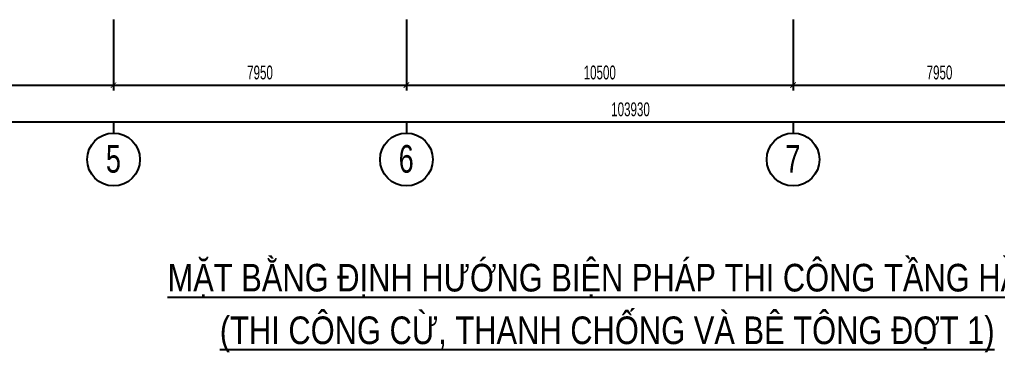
# Model space of a CAD drawing. Extents: x 71 to 3057337, y -14 to 345257.
# Drawn here: x 2958551 to 2985102, y 260644 to 269678 of the extents above; entities that cross this region are included whole.
import ezdxf
from ezdxf.enums import TextEntityAlignment as Align

# ---------------------------------------------------------------- set-up
doc = ezdxf.new("R2010")
doc.units = 0
doc.header["$LTSCALE"] = 1000
doc.header["$MEASUREMENT"] = 0
doc.header["$PDMODE"] = 3
doc.layers.get('0').update_dxf_attribs({"linetype": 'CONTINUOUS'})
doc.layers.get('Defpoints').update_dxf_attribs({"linetype": 'CONTINUOUS'})
for name, color, linetype in [('12CHI', 1, 'CONTINUOUS'), ('CDC.02.DIM', 1, 'CONTINUOUS'), ('CDC.16.BIGTEXT', 6, 'CONTINUOUS')]:
    doc.layers.add(name, color=color, linetype=linetype)
doc.styles.add('ARIAL', font='arial.ttf', dxfattribs={"width": 0.6})
doc.dimstyles.new('D150', dxfattribs={"dimscale": 150, "dimtxt": 2.5, "dimasz": 1, "dimexe": 1, "dimexo": 0, "dimgap": 1, "dimtad": 1, "dimdec": 0, "dimdsep": 46, "dimtxsty": 'ARIAL', "dimblk": 'ARCHTICK', "dimcen": 1, "dimdle": 1, "dimclrd": 1, "dimclre": 1, "dimclrt": 2, "dimadec": 0, "dimazin": 0, "dimtfac": 0.00072, "dimtdec": 0, "dimtix": 1, "dimtmove": 2, "dimatfit": 3, "dimldrblk": 'ARCHTICK', "dimfxl": 1, "dimtolj": 1, "dimlwd": -1, "dimlwe": -1, "dimarcsym": 0})

# ---------------------------------------------------------------- blocks, each defined once
blk = doc.blocks.new('_ARCHTICK')
at = {"color": 0, "linetype": 'ByBlock', "const_width": 0.15}
blk.add_lwpolyline([(-0.5, -0.5), (0.5, 0.5)], dxfattribs=at)
blk = doc.blocks.new('*D282')
at = {"layer": 'CDC.02.DIM', "color": 1, "transparency": 16777216}
for p, q in [((2953154, 269678), (2953154, 267748)), ((2961104, 269678), (2961104, 267748)), ((2953004, 267898), (2961254, 267898))]:
    blk.add_line(p, q, dxfattribs=at)
at = {"layer": 'Defpoints', "color": 0, "transparency": 16777216}
for p in [(2953154, 269678), (2961104, 269678), (2961104, 267898)]:
    blk.add_point(p, dxfattribs=at)
at = {"layer": 'CDC.02.DIM', "color": 1, "transparency": 16777216, "xscale": 150, "yscale": 150, "zscale": 150, "rotation": 180}
blk.add_blockref('_ARCHTICK', (2953154, 267898), dxfattribs=at)
at = {"layer": 'CDC.02.DIM', "color": 1, "transparency": 16777216, "xscale": 150, "yscale": 150, "zscale": 150}
blk.add_blockref('_ARCHTICK', (2961104, 267898), dxfattribs=at)
at = {"layer": 'CDC.02.DIM', "color": 2, "transparency": 16777216, "insert": (2957129, 268239), "char_height": 375, "attachment_point": 5, "style": 'ARIAL'}
blk.add_mtext('\\A1;7950', dxfattribs=at)
blk = doc.blocks.new('*D289')
at = {"layer": 'CDC.02.DIM', "color": 1, "transparency": 16777216}
for p, q in [((2961104, 269678), (2961104, 267748)), ((2969054, 269678), (2969054, 267748)), ((2960954, 267898), (2969204, 267898))]:
    blk.add_line(p, q, dxfattribs=at)
at = {"layer": 'Defpoints', "color": 0, "transparency": 16777216}
for p in [(2961104, 269678), (2969054, 269678), (2969054, 267898)]:
    blk.add_point(p, dxfattribs=at)
at = {"layer": 'CDC.02.DIM', "color": 1, "transparency": 16777216, "xscale": 150, "yscale": 150, "zscale": 150, "rotation": 180}
blk.add_blockref('_ARCHTICK', (2961104, 267898), dxfattribs=at)
at = {"layer": 'CDC.02.DIM', "color": 1, "transparency": 16777216, "xscale": 150, "yscale": 150, "zscale": 150}
blk.add_blockref('_ARCHTICK', (2969054, 267898), dxfattribs=at)
at = {"layer": 'CDC.02.DIM', "color": 2, "transparency": 16777216, "insert": (2965079, 268239), "char_height": 375, "attachment_point": 5, "style": 'ARIAL'}
blk.add_mtext('\\A1;7950', dxfattribs=at)
blk = doc.blocks.new('*D290')
at = {"layer": 'CDC.02.DIM', "color": 1, "transparency": 16777216}
for p, q in [((2969054, 269678), (2969054, 267748)), ((2979554, 269678), (2979554, 267748)), ((2968904, 267898), (2979704, 267898))]:
    blk.add_line(p, q, dxfattribs=at)
at = {"layer": 'Defpoints', "color": 0, "transparency": 16777216}
for p in [(2969054, 269678), (2979554, 269678), (2979554, 267898)]:
    blk.add_point(p, dxfattribs=at)
at = {"layer": 'CDC.02.DIM', "color": 1, "transparency": 16777216, "xscale": 150, "yscale": 150, "zscale": 150, "rotation": 180}
blk.add_blockref('_ARCHTICK', (2969054, 267898), dxfattribs=at)
at = {"layer": 'CDC.02.DIM', "color": 1, "transparency": 16777216, "xscale": 150, "yscale": 150, "zscale": 150}
blk.add_blockref('_ARCHTICK', (2979554, 267898), dxfattribs=at)
at = {"layer": 'CDC.02.DIM', "color": 2, "transparency": 16777216, "insert": (2974304, 268239), "char_height": 375, "attachment_point": 5, "style": 'ARIAL'}
blk.add_mtext('\\A1;10500', dxfattribs=at)
blk = doc.blocks.new('*D291')
at = {"layer": 'CDC.02.DIM', "color": 1, "transparency": 16777216}
for p, q in [((2979554, 269678), (2979554, 267748)), ((2987504, 269678), (2987504, 267748)), ((2979404, 267898), (2987654, 267898))]:
    blk.add_line(p, q, dxfattribs=at)
at = {"layer": 'Defpoints', "color": 0, "transparency": 16777216}
for p in [(2979554, 269678), (2987504, 269678), (2987504, 267898)]:
    blk.add_point(p, dxfattribs=at)
at = {"layer": 'CDC.02.DIM', "color": 1, "transparency": 16777216, "xscale": 150, "yscale": 150, "zscale": 150, "rotation": 180}
blk.add_blockref('_ARCHTICK', (2979554, 267898), dxfattribs=at)
at = {"layer": 'CDC.02.DIM', "color": 1, "transparency": 16777216, "xscale": 150, "yscale": 150, "zscale": 150}
blk.add_blockref('_ARCHTICK', (2987504, 267898), dxfattribs=at)
at = {"layer": 'CDC.02.DIM', "color": 2, "transparency": 16777216, "insert": (2983529, 268239), "char_height": 375, "attachment_point": 5, "style": 'ARIAL'}
blk.add_mtext('\\A1;7950', dxfattribs=at)
blk = doc.blocks.new('*D319')
at = {"layer": 'CDC.02.DIM', "color": 1, "transparency": 16777216}
for p, q in [((2923174, 269678), (2923174, 266748)), ((3027104, 269678), (3027104, 266748)), ((2923024, 266898), (3027254, 266898))]:
    blk.add_line(p, q, dxfattribs=at)
at = {"layer": 'Defpoints', "color": 0, "transparency": 16777216}
for p in [(2923174, 269678), (3027104, 269678), (3027104, 266898)]:
    blk.add_point(p, dxfattribs=at)
at = {"layer": 'CDC.02.DIM', "color": 1, "transparency": 16777216, "xscale": 150, "yscale": 150, "zscale": 150, "rotation": 180}
blk.add_blockref('_ARCHTICK', (2923174, 266898), dxfattribs=at)
at = {"layer": 'CDC.02.DIM', "color": 1, "transparency": 16777216, "xscale": 150, "yscale": 150, "zscale": 150}
blk.add_blockref('_ARCHTICK', (3027104, 266898), dxfattribs=at)
at = {"layer": 'CDC.02.DIM', "color": 2, "transparency": 16777216, "insert": (2975139, 267239), "char_height": 375, "attachment_point": 5, "style": 'ARIAL'}
blk.add_mtext('\\A1;103930', dxfattribs=at)

msp = doc.modelspace()

# ---------------------------------------------------------------- linework, layer by layer
at = {"layer": '12CHI'}
for p, q in [((2961104.2, 266897.7), (2961104.2, 266595.8)), ((2969054.2, 266897.7), (2969054.2, 266595.8)), ((2979554.5, 266897.7), (2979554.5, 266595.8))]:
    msp.add_line(p, q, dxfattribs=at)
for centre in [(2961104.2, 265879.9), (2969054.2, 265879.9), (2979554.5, 265879.9)]:
    msp.add_circle(centre, 715.9, dxfattribs=at)

# ---------------------------------------------------------------- texts
at = {"layer": 'CDC.16.BIGTEXT', "style": 'ARIAL', "width": 0.8}
for s, p in [('%%UMẶT BẰNG ĐỊNH HƯỚNG BIỆN PHÁP THI CÔNG TẦNG HẦM', (2974506.8, 262672.9)), ('%%U(THI CÔNG CỪ, THANH CHỐNG VÀ BÊ TÔNG ĐỢT 1)', (2974506.8, 261244.5))]:
    msp.add_text(s, height=750, dxfattribs=at).set_placement(p, align=Align.MIDDLE_CENTER)
at = {"layer": 'CDC.16.BIGTEXT', "char_height": 750, "width": 696.96, "attachment_point": 2, "line_spacing_factor": 0.938532}
for s, insert in [('{\\fArial|b0|i0|c0|p34;\\W0.7;5}', (2961099.6, 266272.5)), ('{\\fArial|b0|i0|c0|p34;\\W0.7;6}', (2969049.6, 266272.5)), ('{\\fArial|b0|i0|c0|p34;\\W0.7;7}', (2979549.8, 266272.5))]:
    msp.add_mtext(s, dxfattribs=dict(at, insert=insert))

# ---------------------------------------------------------------- dimensions: what is measured, and where the dimension line sits
at = {"layer": 'CDC.02.DIM'}
for base, p1, p2, picture, middle in [((3027104.2, 266897.7), (2923174.2, 269677.5), (3027104.2, 269677.5), '*D319', (2975139.2, 267239.3)), ((2961104.2, 267897.7), (2953154.2, 269677.5), (2961104.2, 269677.5), '*D282', (2957129.2, 268239.1)), ((2969054.2, 267897.7), (2961104.2, 269677.5), (2969054.2, 269677.5), '*D289', (2965079.2, 268239.1)), ((2979554.5, 267897.7), (2969054.2, 269677.5), (2979554.5, 269677.5), '*D290', (2974304.3, 268239.1)), ((2987504.5, 267897.7), (2979554.5, 269677.5), (2987504.5, 269677.5), '*D291', (2983529.5, 268239.1))]:
    dim = msp.add_linear_dim(base=base, p1=p1, p2=p2, dimstyle='D150', dxfattribs=at)
    dim.commit()
    dim.dimension.update_dxf_attribs({"geometry": picture, "text_midpoint": middle})

doc.saveas('drawing.dxf')
